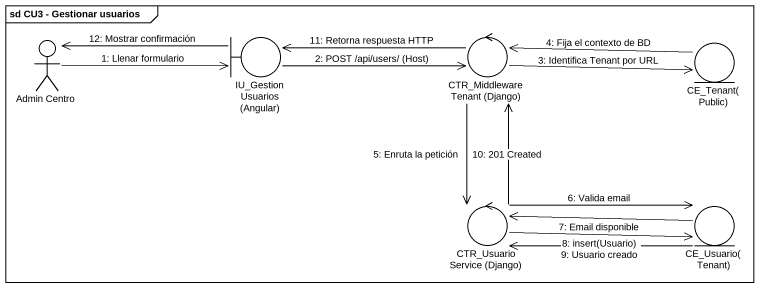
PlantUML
@startuml
mainframe sd CU3 - Gestionar usuarios
actor "Admin Centro" as Admin_Centro
boundary "IU_GestionUsuarios (Angular)" as IU_GestionUsuarios_Angular
control "CTR_MiddlewareTenant (Django)" as CTR_MiddlewareTenant_Django
entity "CE_Tenant(Public)" as CE_Tenant_Public
control "CTR_UsuarioService (Django)" as CTR_UsuarioService_Django
entity "CE_Usuario(Tenant)" as CE_Usuario_Tenant
Admin_Centro -right-> IU_GestionUsuarios_Angular : 1: Llenar formulario
IU_GestionUsuarios_Angular -left-> Admin_Centro : 12: Mostrar confirmación
IU_GestionUsuarios_Angular -right-> CTR_MiddlewareTenant_Django : 2: POST /api/users/ (Host)
CTR_MiddlewareTenant_Django -left-> IU_GestionUsuarios_Angular : 11: Retorna respuesta HTTP
CTR_MiddlewareTenant_Django -right-> CE_Tenant_Public : 3: Identifica Tenant por URL
CTR_MiddlewareTenant_Django --> CTR_UsuarioService_Django : 5: Enruta la petición
CE_Tenant_Public -left-> CTR_MiddlewareTenant_Django : 4: Fija el contexto de BD
CTR_UsuarioService_Django -up-> CTR_MiddlewareTenant_Django : 10: 201 Created
CTR_UsuarioService_Django -right-> CE_Usuario_Tenant : 6: Valida email
CTR_UsuarioService_Django -right-> CE_Usuario_Tenant : 8: insert(Usuario)
CE_Usuario_Tenant -left-> CTR_UsuarioService_Django : 7: Email disponible
CE_Usuario_Tenant -left-> CTR_UsuarioService_Django : 9: Usuario creado
@enduml
